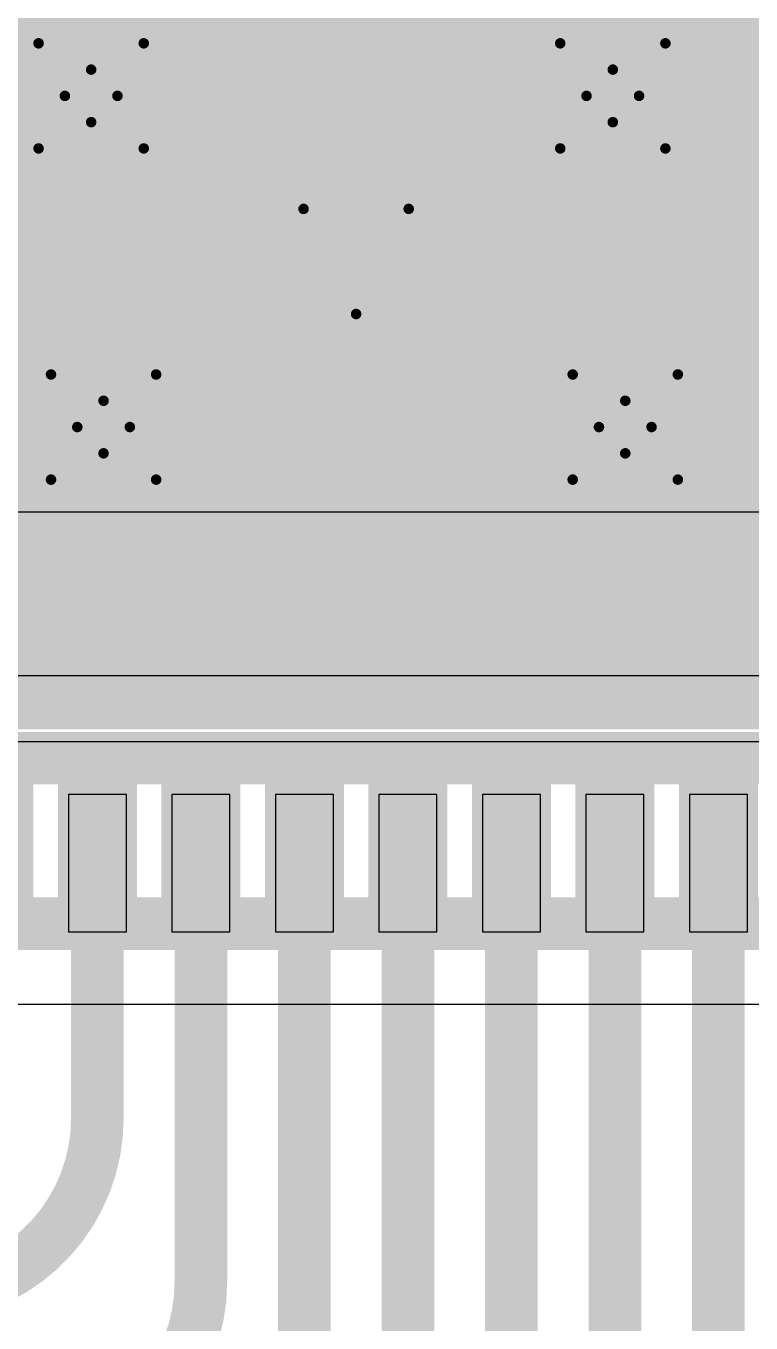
# Model space of a CAD drawing. Header units: inches. Extents: x -0.03 to 9.71, y 0.01 to 4.44.
# Drawn here: x 0.9026 to 1.0405, y 1.6681 to 1.9149 of the extents above; entities that cross this region are included whole.
import ezdxf

# ---------------------------------------------------------------- set-up
doc = ezdxf.new("R2010")
doc.units = ezdxf.units.IN
doc.header["$MEASUREMENT"] = 0
for name, color, linetype in [('Bottom Layer', 5, 'Continuous'), ('Drill Drawing', 1, 'Continuous'), ('Layer 1', 16, 'Continuous'), ('Layer 2', 76, 'Continuous'), ('Top Layer', 1, 'Continuous'), ('Top Paste', 8, 'Continuous'), ('Top Solder', 216, 'Continuous'), ('Via Holes', 16, 'Continuous')]:
    doc.layers.add(name, color=color, linetype=linetype)

# ---------------------------------------------------------------- blocks, each defined once
blk = doc.blocks.new('40_LFCSP_WQ__6_6__6')
at = {"layer": 'Top Layer'}
for points in [[(0.08701, 0.08701), (0.08701, -0.08701), (-0.08701, -0.08701), (-0.08701, 0.08701)], [(-0.10138, 0.05472), (-0.10138, 0.0437), (-0.12756, 0.0437), (-0.12756, 0.05472)], [(-0.10138, 0.03504), (-0.10138, 0.02402), (-0.12756, 0.02402), (-0.12756, 0.03504)], [(-0.10138, 0.01535), (-0.10138, 0.00433), (-0.12756, 0.00433), (-0.12756, 0.01535)], [(-0.10138, -0.00433), (-0.10138, -0.01535), (-0.12756, -0.01535), (-0.12756, -0.00433)], [(-0.10138, -0.02402), (-0.10138, -0.03504), (-0.12756, -0.03504), (-0.12756, -0.02402)], [(-0.10138, -0.0437), (-0.10138, -0.05472), (-0.12756, -0.05472), (-0.12756, -0.0437)], [(-0.10138, -0.06339), (-0.10138, -0.07441), (-0.12756, -0.07441), (-0.12756, -0.06339)]]:
    blk.add_hatch(color=1, dxfattribs=at).paths.add_polyline_path(points)
at = {"layer": 'Top Solder'}
for points in [[(0.08901, 0.08901), (0.08901, -0.08901), (-0.08901, -0.08901), (-0.08901, 0.08901)], [(-0.09938, 0.07641), (-0.09938, 0.06139), (-0.12956, 0.06139), (-0.12956, 0.07641)], [(-0.09938, 0.05672), (-0.09938, 0.0417), (-0.12956, 0.0417), (-0.12956, 0.05672)], [(-0.09938, 0.03704), (-0.09938, 0.02202), (-0.12956, 0.02202), (-0.12956, 0.03704)], [(-0.09938, 0.01735), (-0.09938, 0.00233), (-0.12956, 0.00233), (-0.12956, 0.01735)], [(-0.09938, -0.00233), (-0.09938, -0.01735), (-0.12956, -0.01735), (-0.12956, -0.00233)], [(-0.09938, -0.02202), (-0.09938, -0.03704), (-0.12956, -0.03704), (-0.12956, -0.02202)], [(-0.09938, -0.0417), (-0.09938, -0.05672), (-0.12956, -0.05672), (-0.12956, -0.0417)], [(-0.09938, -0.06139), (-0.09938, -0.07641), (-0.12956, -0.07641), (-0.12956, -0.06139)]]:
    blk.add_hatch(color=216, dxfattribs=at).paths.add_polyline_path(points)
at = {"layer": 'Top Paste'}
for p, q in [((-0.07874, 0.07874), (-0.07874, -0.07874)), ((-0.10138, 0.05472), (-0.12756, 0.05472)), ((-0.12756, 0.05472), (-0.12756, 0.0437)), ((-0.10138, 0.0437), (-0.10138, 0.05472)), ((-0.12756, 0.0437), (-0.10138, 0.0437)), ((-0.10138, 0.03504), (-0.12756, 0.03504)), ((-0.12756, 0.03504), (-0.12756, 0.02402)), ((-0.10138, 0.02402), (-0.10138, 0.03504)), ((-0.12756, 0.02402), (-0.10138, 0.02402)), ((-0.10138, 0.01535), (-0.12756, 0.01535)), ((-0.12756, 0.01535), (-0.12756, 0.00433)), ((-0.10138, 0.00433), (-0.10138, 0.01535)), ((-0.12756, 0.00433), (-0.10138, 0.00433)), ((-0.10138, -0.00433), (-0.12756, -0.00433)), ((-0.12756, -0.00433), (-0.12756, -0.01535)), ((-0.10138, -0.01535), (-0.10138, -0.00433)), ((-0.12756, -0.01535), (-0.10138, -0.01535)), ((-0.10138, -0.02402), (-0.12756, -0.02402)), ((-0.12756, -0.02402), (-0.12756, -0.03504)), ((-0.10138, -0.03504), (-0.10138, -0.02402)), ((-0.12756, -0.03504), (-0.10138, -0.03504)), ((-0.10138, -0.0437), (-0.12756, -0.0437)), ((-0.12756, -0.0437), (-0.12756, -0.05472)), ((-0.10138, -0.05472), (-0.10138, -0.0437)), ((-0.12756, -0.05472), (-0.10138, -0.05472)), ((-0.10138, -0.06339), (-0.12756, -0.06339)), ((-0.12756, -0.06339), (-0.12756, -0.07441)), ((-0.10138, -0.07441), (-0.10138, -0.06339)), ((-0.12756, -0.07441), (-0.10138, -0.07441))]:
    blk.add_line(p, q, dxfattribs=at)

msp = doc.modelspace()

# ---------------------------------------------------------------- hatches: boundary and pattern name
at = {"layer": 'Bottom Layer'}
h = msp.add_hatch(color=5, dxfattribs=at)
edge = h.paths.add_edge_path()
edge.add_arc((0.91496, 1.90158), 0.01181, 0, 360)
h = msp.add_hatch(color=5, dxfattribs=at)
edge = h.paths.add_edge_path()
edge.add_arc((1.01417, 1.90158), 0.01181, 0, 360)
h = msp.add_hatch(color=5, dxfattribs=at)
edge = h.paths.add_edge_path()
edge.add_arc((0.96535, 1.87008), 0.02362, 0, 360)
h = msp.add_hatch(color=5, dxfattribs=at)
edge = h.paths.add_edge_path()
edge.add_arc((0.91732, 1.83858), 0.01181, 0, 360)
h = msp.add_hatch(color=5, dxfattribs=at)
edge = h.paths.add_edge_path()
edge.add_arc((1.01654, 1.83858), 0.01181, 0, 360)
at = {"layer": 'Layer 1'}
h = msp.add_hatch(color=16, dxfattribs=at)
edge = h.paths.add_edge_path()
edge.add_arc((0.91496, 1.90158), 0.01181, 0, 360)
h = msp.add_hatch(color=16, dxfattribs=at)
edge = h.paths.add_edge_path()
edge.add_arc((1.01417, 1.90158), 0.01181, 0, 360)
h = msp.add_hatch(color=16, dxfattribs=at)
edge = h.paths.add_edge_path()
edge.add_arc((0.96535, 1.87008), 0.02362, 0, 360)
h = msp.add_hatch(color=16, dxfattribs=at)
edge = h.paths.add_edge_path()
edge.add_arc((0.91732, 1.83858), 0.01181, 0, 360)
h = msp.add_hatch(color=16, dxfattribs=at)
edge = h.paths.add_edge_path()
edge.add_arc((1.01654, 1.83858), 0.01181, 0, 360)
at = {"layer": 'Layer 2'}
h = msp.add_hatch(color=76, dxfattribs=at)
edge = h.paths.add_edge_path()
edge.add_arc((0.91496, 1.90158), 0.01181, 0, 360)
h = msp.add_hatch(color=76, dxfattribs=at)
edge = h.paths.add_edge_path()
edge.add_arc((1.01417, 1.90158), 0.01181, 0, 360)
h = msp.add_hatch(color=76, dxfattribs=at)
edge = h.paths.add_edge_path()
edge.add_arc((0.96535, 1.87008), 0.02362, 0, 360)
h = msp.add_hatch(color=76, dxfattribs=at)
edge = h.paths.add_edge_path()
edge.add_arc((0.91732, 1.83858), 0.01181, 0, 360)
h = msp.add_hatch(color=76, dxfattribs=at)
edge = h.paths.add_edge_path()
edge.add_arc((1.01654, 1.83858), 0.01181, 0, 360)
at = {"layer": 'Top Layer'}
h = msp.add_hatch(color=1, dxfattribs=at)
edge = h.paths.add_edge_path()
edge.add_arc((0.91496, 1.90158), 0.01181, 0, 360)
h = msp.add_hatch(color=1, dxfattribs=at)
edge = h.paths.add_edge_path()
edge.add_arc((1.01417, 1.90158), 0.01181, 0, 360)
h = msp.add_hatch(color=1, dxfattribs=at)
edge = h.paths.add_edge_path()
edge.add_arc((0.96535, 1.87008), 0.02362, 0, 360)
h = msp.add_hatch(color=1, dxfattribs=at)
edge = h.paths.add_edge_path()
edge.add_arc((0.91732, 1.83858), 0.01181, 0, 360)
h = msp.add_hatch(color=1, dxfattribs=at)
edge = h.paths.add_edge_path()
edge.add_arc((1.01654, 1.83858), 0.01181, 0, 360)
at = {"layer": 'Via Holes'}
h = msp.add_hatch(color=7, dxfattribs=at)
edge = h.paths.add_edge_path()
edge.add_arc((0.91496, 1.90158), 0.00591, 0, 360)
h = msp.add_hatch(color=7, dxfattribs=at)
edge = h.paths.add_edge_path()
edge.add_arc((1.01417, 1.90158), 0.00591, 0, 360)
h = msp.add_hatch(color=7, dxfattribs=at)
edge = h.paths.add_edge_path()
edge.add_arc((0.96535, 1.87008), 0.01378, 0, 360)
h = msp.add_hatch(color=7, dxfattribs=at)
edge = h.paths.add_edge_path()
edge.add_arc((0.91732, 1.83858), 0.00591, 0, 360)
h = msp.add_hatch(color=7, dxfattribs=at)
edge = h.paths.add_edge_path()
edge.add_arc((1.01654, 1.83858), 0.00591, 0, 360)

# ---------------------------------------------------------------- linework, layer by layer
at = {"layer": 'Bottom Layer'}
for p, q in [((1.89705, 1.82238), (0.72815, 1.82238)), ((0.88029, 1.7288), (1.96004, 1.7288))]:
    msp.add_line(p, q, dxfattribs=at)
for points in [[(0.7126, 1.80709, 0.01, 0.01, 0), (1.9126, 1.80709, 0.01, 0.01, 0)], [(0.74409, 1.77559, 0.01, 0.01, 0), (1.94409, 1.77559, 0.01, 0.01, 0)], [(0.77559, 1.7441, 0.01, 0.01, 0), (1.97559, 1.7441, 0.01, 0.01, 0)]]:
    msp.add_lwpolyline(points, format="xyseb", dxfattribs=at)
at = {"layer": 'Drill Drawing'}
for points in [[(0.90496, 1.91158, 0.002, 0.002, 0), (0.91496, 1.90658, 0.002, 0.002, 0)], [(0.90496, 1.91158, 0.002, 0.002, 0), (0.90996, 1.90158, 0.002, 0.002, 0)], [(0.91496, 1.90658, 0.002, 0.002, 0), (0.92496, 1.91158, 0.002, 0.002, 0)], [(0.91996, 1.90158, 0.002, 0.002, 0), (0.92496, 1.91158, 0.002, 0.002, 0)], [(1.00417, 1.91158, 0.002, 0.002, 0), (1.01417, 1.90658, 0.002, 0.002, 0)], [(1.00417, 1.91158, 0.002, 0.002, 0), (1.00917, 1.90158, 0.002, 0.002, 0)], [(1.01417, 1.90658, 0.002, 0.002, 0), (1.02417, 1.91158, 0.002, 0.002, 0)], [(1.01917, 1.90158, 0.002, 0.002, 0), (1.02417, 1.91158, 0.002, 0.002, 0)], [(0.90496, 1.89158, 0.002, 0.002, 0), (0.90996, 1.90158, 0.002, 0.002, 0)], [(0.91996, 1.90158, 0.002, 0.002, 0), (0.92496, 1.89158, 0.002, 0.002, 0)], [(1.00417, 1.89158, 0.002, 0.002, 0), (1.00917, 1.90158, 0.002, 0.002, 0)], [(1.01917, 1.90158, 0.002, 0.002, 0), (1.02417, 1.89158, 0.002, 0.002, 0)], [(0.90496, 1.89158, 0.002, 0.002, 0), (0.91496, 1.89658, 0.002, 0.002, 0)], [(0.91496, 1.89658, 0.002, 0.002, 0), (0.92496, 1.89158, 0.002, 0.002, 0)], [(1.00417, 1.89158, 0.002, 0.002, 0), (1.01417, 1.89658, 0.002, 0.002, 0)], [(1.01417, 1.89658, 0.002, 0.002, 0), (1.02417, 1.89158, 0.002, 0.002, 0)], [(0.95535, 1.88008, 0.002, 0.002, 0), (0.97535, 1.88008, 0.002, 0.002, 0)], [(0.95535, 1.88008, 0.002, 0.002, 0), (0.96535, 1.86008, 0.002, 0.002, 0)], [(0.96535, 1.86008, 0.002, 0.002, 0), (0.97535, 1.88008, 0.002, 0.002, 0)], [(0.90732, 1.84858, 0.002, 0.002, 0), (0.91732, 1.84358, 0.002, 0.002, 0)], [(0.90732, 1.84858, 0.002, 0.002, 0), (0.91232, 1.83858, 0.002, 0.002, 0)], [(0.91732, 1.84358, 0.002, 0.002, 0), (0.92732, 1.84858, 0.002, 0.002, 0)], [(0.92232, 1.83858, 0.002, 0.002, 0), (0.92732, 1.84858, 0.002, 0.002, 0)], [(1.00654, 1.84858, 0.002, 0.002, 0), (1.01654, 1.84358, 0.002, 0.002, 0)], [(1.00654, 1.84858, 0.002, 0.002, 0), (1.01154, 1.83858, 0.002, 0.002, 0)], [(1.01654, 1.84358, 0.002, 0.002, 0), (1.02654, 1.84858, 0.002, 0.002, 0)], [(1.02154, 1.83858, 0.002, 0.002, 0), (1.02654, 1.84858, 0.002, 0.002, 0)], [(0.90732, 1.82858, 0.002, 0.002, 0), (0.91232, 1.83858, 0.002, 0.002, 0)], [(0.92232, 1.83858, 0.002, 0.002, 0), (0.92732, 1.82858, 0.002, 0.002, 0)], [(1.00654, 1.82858, 0.002, 0.002, 0), (1.01154, 1.83858, 0.002, 0.002, 0)], [(1.02154, 1.83858, 0.002, 0.002, 0), (1.02654, 1.82858, 0.002, 0.002, 0)], [(0.90732, 1.82858, 0.002, 0.002, 0), (0.91732, 1.83358, 0.002, 0.002, 0)], [(0.91732, 1.83358, 0.002, 0.002, 0), (0.92732, 1.82858, 0.002, 0.002, 0)], [(1.00654, 1.82858, 0.002, 0.002, 0), (1.01654, 1.83358, 0.002, 0.002, 0)], [(1.01654, 1.83358, 0.002, 0.002, 0), (1.02654, 1.82858, 0.002, 0.002, 0)]]:
    msp.add_lwpolyline(points, format="xyseb", dxfattribs=at)
for points in [[(0.90446, 1.91158, 0.001, 0.001, 1), (0.90546, 1.91158, 0.001, 0.001, 1)], [(0.90446, 1.91158, 0.001, 0.001, 1), (0.90546, 1.91158, 0.001, 0.001, 1)], [(0.92446, 1.91158, 0.001, 0.001, 1), (0.92546, 1.91158, 0.001, 0.001, 1)], [(0.92446, 1.91158, 0.001, 0.001, 1), (0.92546, 1.91158, 0.001, 0.001, 1)], [(1.00367, 1.91158, 0.001, 0.001, 1), (1.00467, 1.91158, 0.001, 0.001, 1)], [(1.00367, 1.91158, 0.001, 0.001, 1), (1.00467, 1.91158, 0.001, 0.001, 1)], [(1.02367, 1.91158, 0.001, 0.001, 1), (1.02467, 1.91158, 0.001, 0.001, 1)], [(1.02367, 1.91158, 0.001, 0.001, 1), (1.02467, 1.91158, 0.001, 0.001, 1)], [(0.91446, 1.90658, 0.001, 0.001, 1), (0.91546, 1.90658, 0.001, 0.001, 1)], [(0.91446, 1.90658, 0.001, 0.001, 1), (0.91546, 1.90658, 0.001, 0.001, 1)], [(1.01367, 1.90658, 0.001, 0.001, 1), (1.01467, 1.90658, 0.001, 0.001, 1)], [(1.01367, 1.90658, 0.001, 0.001, 1), (1.01467, 1.90658, 0.001, 0.001, 1)], [(0.90946, 1.90158, 0.001, 0.001, 1), (0.91046, 1.90158, 0.001, 0.001, 1)], [(0.90946, 1.90158, 0.001, 0.001, 1), (0.91046, 1.90158, 0.001, 0.001, 1)], [(0.91946, 1.90158, 0.001, 0.001, 1), (0.92046, 1.90158, 0.001, 0.001, 1)], [(0.91946, 1.90158, 0.001, 0.001, 1), (0.92046, 1.90158, 0.001, 0.001, 1)], [(1.00867, 1.90158, 0.001, 0.001, 1), (1.00967, 1.90158, 0.001, 0.001, 1)], [(1.00867, 1.90158, 0.001, 0.001, 1), (1.00967, 1.90158, 0.001, 0.001, 1)], [(1.01867, 1.90158, 0.001, 0.001, 1), (1.01967, 1.90158, 0.001, 0.001, 1)], [(1.01867, 1.90158, 0.001, 0.001, 1), (1.01967, 1.90158, 0.001, 0.001, 1)], [(0.91446, 1.89658, 0.001, 0.001, 1), (0.91546, 1.89658, 0.001, 0.001, 1)], [(0.91446, 1.89658, 0.001, 0.001, 1), (0.91546, 1.89658, 0.001, 0.001, 1)], [(1.01367, 1.89658, 0.001, 0.001, 1), (1.01467, 1.89658, 0.001, 0.001, 1)], [(1.01367, 1.89658, 0.001, 0.001, 1), (1.01467, 1.89658, 0.001, 0.001, 1)], [(0.90446, 1.89158, 0.001, 0.001, 1), (0.90546, 1.89158, 0.001, 0.001, 1)], [(0.90446, 1.89158, 0.001, 0.001, 1), (0.90546, 1.89158, 0.001, 0.001, 1)], [(0.92446, 1.89158, 0.001, 0.001, 1), (0.92546, 1.89158, 0.001, 0.001, 1)], [(0.92446, 1.89158, 0.001, 0.001, 1), (0.92546, 1.89158, 0.001, 0.001, 1)], [(1.00367, 1.89158, 0.001, 0.001, 1), (1.00467, 1.89158, 0.001, 0.001, 1)], [(1.00367, 1.89158, 0.001, 0.001, 1), (1.00467, 1.89158, 0.001, 0.001, 1)], [(1.02367, 1.89158, 0.001, 0.001, 1), (1.02467, 1.89158, 0.001, 0.001, 1)], [(1.02367, 1.89158, 0.001, 0.001, 1), (1.02467, 1.89158, 0.001, 0.001, 1)], [(0.95485, 1.88008, 0.001, 0.001, 1), (0.95585, 1.88008, 0.001, 0.001, 1)], [(0.95485, 1.88008, 0.001, 0.001, 1), (0.95585, 1.88008, 0.001, 0.001, 1)], [(0.97485, 1.88008, 0.001, 0.001, 1), (0.97585, 1.88008, 0.001, 0.001, 1)], [(0.97485, 1.88008, 0.001, 0.001, 1), (0.97585, 1.88008, 0.001, 0.001, 1)], [(0.96485, 1.86008, 0.001, 0.001, 1), (0.96585, 1.86008, 0.001, 0.001, 1)], [(0.96485, 1.86008, 0.001, 0.001, 1), (0.96585, 1.86008, 0.001, 0.001, 1)], [(0.90682, 1.84858, 0.001, 0.001, 1), (0.90782, 1.84858, 0.001, 0.001, 1)], [(0.90682, 1.84858, 0.001, 0.001, 1), (0.90782, 1.84858, 0.001, 0.001, 1)], [(0.92682, 1.84858, 0.001, 0.001, 1), (0.92782, 1.84858, 0.001, 0.001, 1)], [(0.92682, 1.84858, 0.001, 0.001, 1), (0.92782, 1.84858, 0.001, 0.001, 1)], [(1.00604, 1.84858, 0.001, 0.001, 1), (1.00704, 1.84858, 0.001, 0.001, 1)], [(1.00604, 1.84858, 0.001, 0.001, 1), (1.00704, 1.84858, 0.001, 0.001, 1)], [(1.02604, 1.84858, 0.001, 0.001, 1), (1.02704, 1.84858, 0.001, 0.001, 1)], [(1.02604, 1.84858, 0.001, 0.001, 1), (1.02704, 1.84858, 0.001, 0.001, 1)], [(0.91682, 1.84358, 0.001, 0.001, 1), (0.91782, 1.84358, 0.001, 0.001, 1)], [(0.91682, 1.84358, 0.001, 0.001, 1), (0.91782, 1.84358, 0.001, 0.001, 1)], [(1.01604, 1.84358, 0.001, 0.001, 1), (1.01704, 1.84358, 0.001, 0.001, 1)], [(1.01604, 1.84358, 0.001, 0.001, 1), (1.01704, 1.84358, 0.001, 0.001, 1)], [(0.91182, 1.83858, 0.001, 0.001, 1), (0.91282, 1.83858, 0.001, 0.001, 1)], [(0.91182, 1.83858, 0.001, 0.001, 1), (0.91282, 1.83858, 0.001, 0.001, 1)], [(0.92182, 1.83858, 0.001, 0.001, 1), (0.92282, 1.83858, 0.001, 0.001, 1)], [(0.92182, 1.83858, 0.001, 0.001, 1), (0.92282, 1.83858, 0.001, 0.001, 1)], [(1.01104, 1.83858, 0.001, 0.001, 1), (1.01204, 1.83858, 0.001, 0.001, 1)], [(1.01104, 1.83858, 0.001, 0.001, 1), (1.01204, 1.83858, 0.001, 0.001, 1)], [(1.02104, 1.83858, 0.001, 0.001, 1), (1.02204, 1.83858, 0.001, 0.001, 1)], [(1.02104, 1.83858, 0.001, 0.001, 1), (1.02204, 1.83858, 0.001, 0.001, 1)], [(0.91682, 1.83358, 0.001, 0.001, 1), (0.91782, 1.83358, 0.001, 0.001, 1)], [(0.91682, 1.83358, 0.001, 0.001, 1), (0.91782, 1.83358, 0.001, 0.001, 1)], [(1.01604, 1.83358, 0.001, 0.001, 1), (1.01704, 1.83358, 0.001, 0.001, 1)], [(1.01604, 1.83358, 0.001, 0.001, 1), (1.01704, 1.83358, 0.001, 0.001, 1)], [(0.90682, 1.82858, 0.001, 0.001, 1), (0.90782, 1.82858, 0.001, 0.001, 1)], [(0.90682, 1.82858, 0.001, 0.001, 1), (0.90782, 1.82858, 0.001, 0.001, 1)], [(0.92682, 1.82858, 0.001, 0.001, 1), (0.92782, 1.82858, 0.001, 0.001, 1)], [(0.92682, 1.82858, 0.001, 0.001, 1), (0.92782, 1.82858, 0.001, 0.001, 1)], [(1.00604, 1.82858, 0.001, 0.001, 1), (1.00704, 1.82858, 0.001, 0.001, 1)], [(1.00604, 1.82858, 0.001, 0.001, 1), (1.00704, 1.82858, 0.001, 0.001, 1)], [(1.02604, 1.82858, 0.001, 0.001, 1), (1.02704, 1.82858, 0.001, 0.001, 1)], [(1.02604, 1.82858, 0.001, 0.001, 1), (1.02704, 1.82858, 0.001, 0.001, 1)]]:
    msp.add_lwpolyline(points, format="xyseb", close=True, dxfattribs=at)
at = {"layer": 'Top Layer'}
for p, q in [((0.92031, 1.7787), (0.90063, 1.7787)), ((0.95134, 1.7787), (0.92031, 1.7787)), ((0.92031, 1.7787), (0.92031, 1.7787)), ((1.05673, 1.7787), (0.95134, 1.7787)), ((0.95134, 1.7787), (0.95134, 1.7787))]:
    msp.add_line(p, q, dxfattribs=at)
for points in [[(0.91614, 1.70707, 0.01, 0.01, 0), (0.91614, 1.75413, 0.01, 0.01, 0)], [(0.93583, 1.67598, 0.01, 0.01, 0), (0.93583, 1.75413, 0.01, 0.01, 0)], [(0.95551, 1.65744, 0.01, 0.01, 0), (0.95551, 1.75413, 0.01, 0.01, 0)], [(0.9752, 1.64119, 0.01, 0.01, 0), (0.9752, 1.75413, 0.01, 0.01, 0)], [(0.99488, 1.63937, 0.01, 0.01, 0), (0.99488, 1.75413, 0.01, 0.01, 0)], [(1.01457, 1.63877, 0.01, 0.01, 0), (1.01457, 1.75413, 0.01, 0.01, 0)], [(1.03425, 1.64208, 0.01, 0.01, 0), (1.03425, 1.75413, 0.01, 0.01, 0)], [(0.91614, 1.70707, 0.01, 0.01, -0.414214), (0.8823, 1.67323, 0.01, 0.01, 0)], [(0.93583, 1.67598, 0.01, 0.01, -0.414214), (0.90157, 1.64173, 0.01, 0.01, 0)]]:
    msp.add_lwpolyline(points, format="xyseb", dxfattribs=at)
for points in [[(0.91364, 1.75413, 0.005, 0.005, 1), (0.91864, 1.75413, 0.005, 0.005, 1)], [(0.93333, 1.75413, 0.005, 0.005, 1), (0.93833, 1.75413, 0.005, 0.005, 1)], [(0.95301, 1.75413, 0.005, 0.005, 1), (0.95801, 1.75413, 0.005, 0.005, 1)], [(0.9727, 1.75413, 0.005, 0.005, 1), (0.9777, 1.75413, 0.005, 0.005, 1)], [(0.99238, 1.75413, 0.005, 0.005, 1), (0.99738, 1.75413, 0.005, 0.005, 1)], [(1.01207, 1.75413, 0.005, 0.005, 1), (1.01707, 1.75413, 0.005, 0.005, 1)], [(1.03175, 1.75413, 0.005, 0.005, 1), (1.03675, 1.75413, 0.005, 0.005, 1)], [(0.91364, 1.70707, 0.005, 0.005, 1), (0.91864, 1.70707, 0.005, 0.005, 1)], [(0.91364, 1.70707, 0.005, 0.005, 1), (0.91864, 1.70707, 0.005, 0.005, 1)], [(0.93333, 1.67598, 0.005, 0.005, 1), (0.93833, 1.67598, 0.005, 0.005, 1)], [(0.93333, 1.67598, 0.005, 0.005, 1), (0.93833, 1.67598, 0.005, 0.005, 1)]]:
    msp.add_lwpolyline(points, format="xyseb", close=True, dxfattribs=at)

# ---------------------------------------------------------------- block references
at = {"rotation": 90}
msp.add_blockref('40_LFCSP_WQ__6_6__6', (0.96535, 1.87008), dxfattribs=at)

doc.saveas('drawing.dxf')
